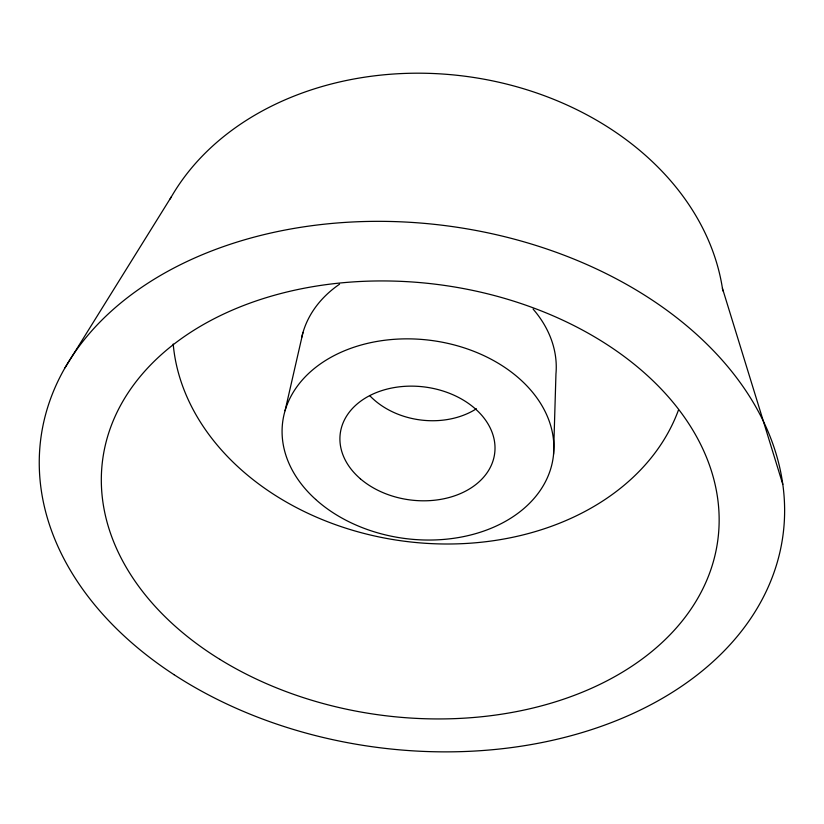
<?xml version="1.0" encoding="UTF-8"?>
<svg xmlns="http://www.w3.org/2000/svg" width="824" height="824" viewBox="0 0 824 824"><rect width="100%" height="100%" fill="white"/><g stroke="black" fill="none" stroke-linecap="round" stroke-linejoin="round"><path stroke-width="1.24" d="M553.563 454.261L555.953 373.911A128.585 98.705 7.3 0 0 533.097 309.082M285.063 410.702L302.985 332.443M65.014 367.782L171.402 196.73M722.432 288.318L782.8 484.358M170.115 198.996A290.079 228.598 7.3 0 1 478.105 78.167A290.079 228.598 7.3 0 1 722.813 290.882M678.399 410.208A258.53 199.429 7.3 0 1 403.966 541.172A258.53 199.429 7.3 0 1 173.195 343.999M301.759 337.232A128.585 98.705 7.3 0 1 339.529 284.208M476.427 408.756A73.398 56.279 7.3 0 1 369.646 395.551M174.018 674.66A374.22 263.103 7.3 0 0 779.329 554.593A374.22 263.103 7.3 0 0 282.457 230.555A374.22 263.103 7.3 0 0 174.018 674.66M219.823 659.334A310.195 217.186 7.3 0 0 716.108 550.288A310.195 217.186 7.3 0 0 294.755 290.182A310.195 217.186 7.3 0 0 219.823 659.334M315.664 499.426A136.413 99.9 7.3 0 0 546.6 479.403A136.413 99.9 7.3 0 0 391.668 339.519A136.413 99.9 7.3 0 0 315.664 499.426M360.376 478.796A77.858 56.949 7.3 0 0 491.475 464.921A77.858 56.949 7.3 0 0 400.526 386.693A77.858 56.949 7.3 0 0 360.376 478.796"/></g></svg>
